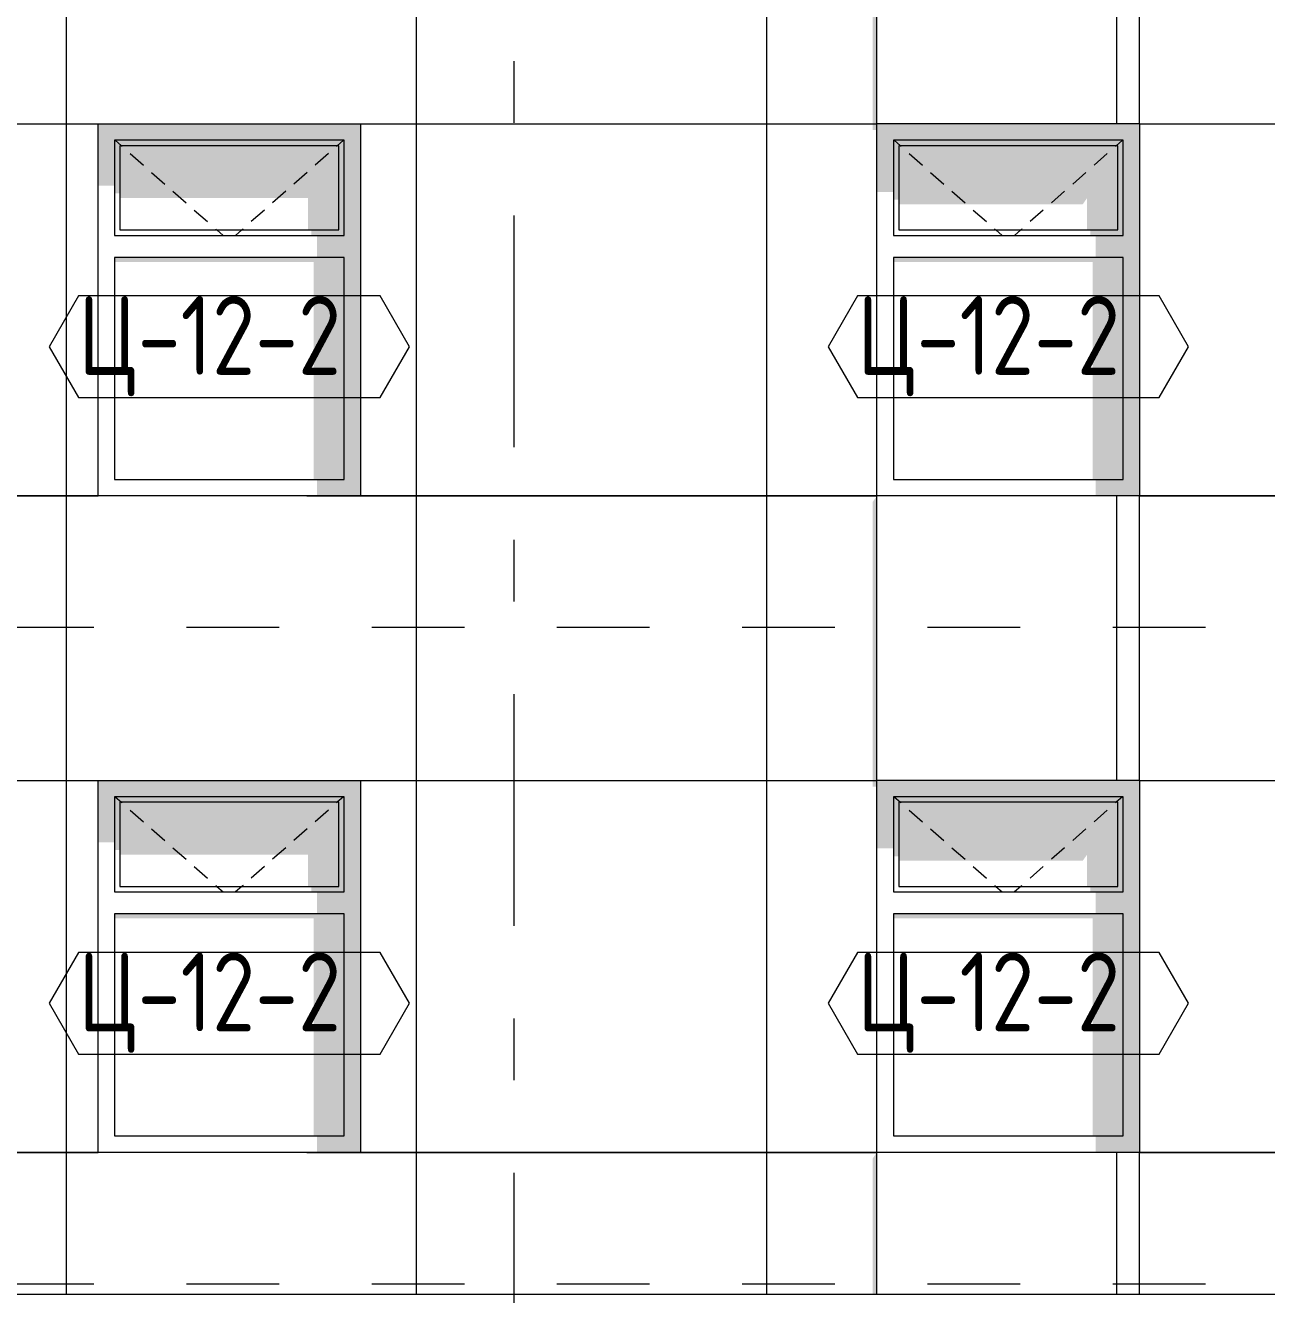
# Model space of a CAD drawing. Header units: millimetres. Extents: x 18162 to 7085488, y 72188 to 247925.
# Drawn here: x 6562272 to 6567944, y 116292 to 122092 of the extents above; entities that cross this region are included whole.
import ezdxf
from ezdxf.enums import TextEntityAlignment as Align

# ---------------------------------------------------------------- set-up
doc = ezdxf.new("R2010")
doc.units = ezdxf.units.MM
doc.header["$MEASUREMENT"] = 0
doc.linetypes.add('Dashed', pattern=[423.333333, 211.666667, -211.666667])
doc.linetypes.add('Double Dashed', pattern=[1093.611073, 529.166651, -211.666656, 141.111112, -211.666656])
for name, color, linetype in [('Archicad Windows', 7, 'Continuous'), ('Structural - Bearing', 7, 'Continuous'), ('Structural - Grid', 7, 'Continuous')]:
    doc.layers.add(name, color=color, linetype=linetype)
doc.styles.add('GENERATED_STYLE_3', font='', dxfattribs={"width": 0.8})
doc.styles.get('GENERATED_STYLE_3').set_extended_font_data('ISOCPEUR MON')
doc.dimstyles.new('GENERATED_STYLE__33', dxfattribs={"dimtxt": 440.00001, "dimasz": 228, "dimexe": 0.18, "dimexo": 20220.414063, "dimgap": 0, "dimtad": 1, "dimdec": 0, "dimzin": 0, "dimdsep": 46, "dimtxsty": 'GENERATED_STYLE_3', "dimblk": 'ARROWHEAD_2', "dimblk1": 'ARROWHEAD_2', "dimblk2": 'ARROWHEAD_2', "dimcen": 0.09, "dimclrd": 13, "dimclre": 13, "dimclrt": 13, "dimadec": 0, "dimazin": 0, "dimtfac": 1, "dimtdec": 4, "dimtmove": 0, "dimatfit": 3, "dimfxl": 1, "dimtolj": 1, "dimtzin": 0, "dimarcsym": 0})
doc.dimstyles.new('GENERATED_STYLE__34', dxfattribs={"dimtxt": 440.00001, "dimasz": 228, "dimexe": 0.18, "dimexo": 20421.096515, "dimgap": 0, "dimtad": 1, "dimdec": 0, "dimzin": 0, "dimdsep": 46, "dimtxsty": 'GENERATED_STYLE_3', "dimblk": 'ARROWHEAD_2', "dimblk1": 'ARROWHEAD_2', "dimblk2": 'ARROWHEAD_2', "dimcen": 0.09, "dimclrd": 13, "dimclre": 13, "dimclrt": 13, "dimadec": 0, "dimazin": 0, "dimtfac": 1, "dimtdec": 4, "dimtmove": 0, "dimatfit": 3, "dimfxl": 1, "dimtolj": 1, "dimtzin": 0, "dimarcsym": 0})
doc.dimstyles.new('GENERATED_STYLE__38', dxfattribs={"dimtxt": 440.00001, "dimasz": 228, "dimexe": 0.18, "dimexo": 20336.646461, "dimgap": 0, "dimtad": 1, "dimdec": 0, "dimzin": 0, "dimdsep": 46, "dimtxsty": 'GENERATED_STYLE_3', "dimblk": 'ARROWHEAD_2', "dimblk1": 'ARROWHEAD_2', "dimblk2": 'ARROWHEAD_2', "dimcen": 0.09, "dimclrd": 13, "dimclre": 13, "dimclrt": 13, "dimadec": 0, "dimazin": 0, "dimtfac": 1, "dimtdec": 4, "dimtmove": 0, "dimatfit": 3, "dimfxl": 1, "dimtolj": 1, "dimtzin": 0, "dimarcsym": 0})
doc.dimstyles.new('GENERATED_STYLE__39', dxfattribs={"dimtxt": 440.00001, "dimasz": 228, "dimexe": 0.18, "dimexo": 20256.234337, "dimgap": 0, "dimtad": 1, "dimdec": 0, "dimzin": 0, "dimdsep": 46, "dimtxsty": 'GENERATED_STYLE_3', "dimblk": 'ARROWHEAD_2', "dimblk1": 'ARROWHEAD_2', "dimblk2": 'ARROWHEAD_2', "dimcen": 0.09, "dimclrd": 13, "dimclre": 13, "dimclrt": 13, "dimadec": 0, "dimazin": 0, "dimtfac": 1, "dimtdec": 4, "dimtmove": 0, "dimatfit": 3, "dimfxl": 1, "dimtolj": 1, "dimtzin": 0, "dimarcsym": 0})
doc.dimstyles.new('GENERATED_STYLE__41', dxfattribs={"dimtxt": 440.00001, "dimasz": 228, "dimexe": 0.18, "dimexo": 18955.962133, "dimgap": 0, "dimtad": 1, "dimdec": 0, "dimzin": 0, "dimdsep": 46, "dimtxsty": 'GENERATED_STYLE_3', "dimblk": 'ARROWHEAD_2', "dimblk1": 'ARROWHEAD_2', "dimblk2": 'ARROWHEAD_2', "dimcen": 0.09, "dimclrd": 13, "dimclre": 13, "dimclrt": 13, "dimadec": 0, "dimazin": 0, "dimtfac": 1, "dimtdec": 4, "dimtmove": 0, "dimatfit": 3, "dimfxl": 1, "dimtolj": 1, "dimtzin": 0, "dimarcsym": 0})

# ---------------------------------------------------------------- blocks, each defined once
blk = doc.blocks.new('*X3111', base_point=(6480357.9, 110341.8))
at = {"layer": 'Structural - Bearing', "color": 8, "linetype": 'Continuous', "lineweight": 13}
for p, q in [((6562457.9, 122241.8), (6562457.9, 119941.8)), ((6564057.9, 122241.8), (6564057.9, 119941.8)), ((6565657.9, 122241.8), (6565657.9, 119941.8)), ((6561957.9, 121641.8), (6562457.9, 121641.8)), ((6562457.9, 121641.8), (6562603.6, 121641.8)), ((6563803.6, 121641.8), (6564057.9, 121641.8)), ((6564057.9, 121641.8), (6565157.9, 121641.8)), ((6565157.9, 121641.8), (6565657.9, 121641.8)), ((6565657.9, 121641.8), (6566163.2, 121641.8)), ((6562457.9, 119941.8), (6561957.9, 119941.8)), ((6561957.9, 119941.8), (6562457.9, 119941.8)), ((6562457.9, 119941.8), (6562603.6, 119941.8)), ((6562457.9, 119941.8), (6562457.9, 119341.8)), ((6562603.6, 119941.8), (6562457.9, 119941.8)), ((6563557.9, 119941.8), (6564057.9, 119941.8)), ((6564057.9, 119941.8), (6563803.6, 119941.8)), ((6564057.9, 119941.8), (6565157.9, 119941.8)), ((6564057.9, 119941.8), (6564057.9, 119341.8)), ((6565157.9, 119941.8), (6564057.9, 119941.8)), ((6565657.9, 119941.8), (6565157.9, 119941.8)), ((6565157.9, 119941.8), (6565657.9, 119941.8)), ((6565657.9, 119941.8), (6566163.2, 119941.8)), ((6565657.9, 119941.8), (6565657.9, 119341.8)), ((6566163.2, 119941.8), (6565657.9, 119941.8)), ((6562457.9, 119341.8), (6562457.9, 119241.8)), ((6564057.9, 119341.8), (6564057.9, 119241.8)), ((6565657.9, 119341.8), (6565657.9, 119241.8))]:
    blk.add_line(p, q, dxfattribs=at)
blk = doc.blocks.new('*X3112', base_point=(6480357.9, 110341.8))
at = {"layer": 'Structural - Bearing', "color": 8, "linetype": 'Continuous', "lineweight": 13}
for p, q in [((6567363.2, 121641.8), (6568357.9, 121641.8)), ((6568357.9, 121641.8), (6568644, 121641.8)), ((6567363.2, 119941.8), (6568357.9, 119941.8)), ((6568357.9, 119941.8), (6567363.2, 119941.8)), ((6568644, 119941.8), (6568357.9, 119941.8)), ((6568357.9, 119941.8), (6568644, 119941.8))]:
    blk.add_line(p, q, dxfattribs=at)
blk = doc.blocks.new('*X3156', base_point=(6480357.9, 110341.8))
at = {"layer": 'Structural - Bearing', "color": 7, "linetype": 'Continuous', "lineweight": 9}
for p, q in [((6567257.9, 116941.8), (6567257.9, 116341.8)), ((6567257.9, 116341.8), (6567257.9, 116291.8))]:
    blk.add_line(p, q, dxfattribs=at)
blk = doc.blocks.new('*X3159', base_point=(6480357.9, 110341.8))
at = {"layer": 'Structural - Bearing', "color": 7, "linetype": 'Continuous', "lineweight": 9}
for p, q in [((6567257.9, 119941.8), (6567257.9, 119341.8)), ((6567257.9, 119341.8), (6567257.9, 118641.8))]:
    blk.add_line(p, q, dxfattribs=at)
blk = doc.blocks.new('*X3161', base_point=(6480357.9, 110341.8))
at = {"layer": 'Structural - Bearing', "color": 7, "linetype": 'Continuous', "lineweight": 9}
for p, q in [((6567257.9, 122941.8), (6567257.9, 122341.8)), ((6567257.9, 122341.8), (6567257.9, 121641.8))]:
    blk.add_line(p, q, dxfattribs=at)
blk = doc.blocks.new('*X3307', base_point=(6480357.9, 110341.8))
at = {"layer": 'Structural - Bearing', "color": 8, "linetype": 'Continuous', "lineweight": 13}
for p, q in [((6562457.9, 119241.8), (6562457.9, 116941.8)), ((6564057.9, 119241.8), (6564057.9, 116941.8)), ((6565657.9, 119241.8), (6565657.9, 116941.8)), ((6561957.9, 118641.8), (6562457.9, 118641.8)), ((6562457.9, 118641.8), (6562603.6, 118641.8)), ((6563803.6, 118641.8), (6564057.9, 118641.8)), ((6564057.9, 118641.8), (6565157.9, 118641.8)), ((6565157.9, 118641.8), (6565657.9, 118641.8)), ((6565657.9, 118641.8), (6566163.2, 118641.8)), ((6562457.9, 116941.8), (6561957.9, 116941.8)), ((6561957.9, 116941.8), (6562457.9, 116941.8)), ((6562457.9, 116941.8), (6562603.6, 116941.8)), ((6562457.9, 116941.8), (6562457.9, 116341.8)), ((6562603.6, 116941.8), (6562457.9, 116941.8)), ((6563557.9, 116941.8), (6564057.9, 116941.8)), ((6564057.9, 116941.8), (6563803.6, 116941.8)), ((6564057.9, 116941.8), (6565157.9, 116941.8)), ((6564057.9, 116941.8), (6564057.9, 116341.8)), ((6565157.9, 116941.8), (6564057.9, 116941.8)), ((6565657.9, 116941.8), (6565157.9, 116941.8)), ((6565157.9, 116941.8), (6565657.9, 116941.8)), ((6565657.9, 116941.8), (6566163.2, 116941.8)), ((6565657.9, 116941.8), (6565657.9, 116341.8)), ((6566163.2, 116941.8), (6565657.9, 116941.8)), ((6562457.9, 116341.8), (6562457.9, 116291.8)), ((6564057.9, 116341.8), (6564057.9, 116291.8)), ((6565657.9, 116341.8), (6565657.9, 116291.8))]:
    blk.add_line(p, q, dxfattribs=at)
blk = doc.blocks.new('*X3308', base_point=(6480357.9, 110341.8))
at = {"layer": 'Structural - Bearing', "color": 8, "linetype": 'Continuous', "lineweight": 13}
for p, q in [((6567363.2, 118641.8), (6568357.9, 118641.8)), ((6568357.9, 118641.8), (6568644, 118641.8)), ((6567363.2, 116941.8), (6568357.9, 116941.8)), ((6568357.9, 116941.8), (6567363.2, 116941.8)), ((6568644, 116941.8), (6568357.9, 116941.8)), ((6568357.9, 116941.8), (6568644, 116941.8))]:
    blk.add_line(p, q, dxfattribs=at)
blk = doc.blocks.new('*D3424', base_point=(6480357.9, 110341.8))
at = {"color": 13, "linetype": 'Continuous', "lineweight": 13}
for p, q in [((6581243.6, 116291.8), (6581243.6, 119091.8)), ((6581243.6, 116091.8), (6581243.6, 116291.8)), ((6581468.6, 116091.8), (6578874, 116091.8)), ((6581243.6, 113291.8), (6581243.6, 116091.8))]:
    blk.add_line(p, q, dxfattribs=at)
at = {"color": 12, "linetype": 'Continuous', "lineweight": 35}
for p, q in [((6581093.6, 116378.4), (6581393.6, 116205.2)), ((6581093.6, 116178.4), (6581393.6, 116005.2))]:
    blk.add_line(p, q, dxfattribs=at)
blk = doc.blocks.new('ARROWHEAD_2')
at = {"color": 0, "linetype": 'Continuous', "lineweight": 0}
for p, q in [((-0.378, -0.655), (0.378, 0.655)), ((0, 0), (-1, 0))]:
    blk.add_line(p, q, dxfattribs=at)
blk = doc.blocks.new('*D3425', base_point=(6480357.9, 110341.8))
at = {"color": 12, "linetype": 'Continuous', "lineweight": 35}
for p, q in [((6581093.6, 119178.4), (6581393.6, 119005.2)), ((6581093.6, 116378.4), (6581393.6, 116205.2))]:
    blk.add_line(p, q, dxfattribs=at)
at = {"color": 13, "linetype": 'Continuous', "lineweight": 13}
for p, q in [((6581468.6, 119091.8), (6578874, 119091.8)), ((6581243.6, 116291.8), (6581243.6, 119091.8)), ((6581468.6, 116291.8), (6578874, 116291.8)), ((6581243.6, 116091.8), (6581243.6, 116291.8))]:
    blk.add_line(p, q, dxfattribs=at)
at = {"color": 13, "lineweight": 13, "char_height": 440, "attachment_point": 7, "rotation": 90, "style": 'GENERATED_STYLE_3'}
for s, insert in [('\\A1;{\\pql;\\fISOCPEUR MON|b0|i0|c0|p0;\\W0.800000;200}', (6581283.3, 118267.4)), ('\\A1;{\\pql;\\fISOCPEUR MON|b0|i0|c0|p0;\\W0.800000;2,800}', (6581371.1, 116769.7))]:
    blk.add_mtext(s, dxfattribs=dict(at, insert=insert))
blk = doc.blocks.new('*D3426', base_point=(6480357.9, 110341.8))
at = {"color": 13, "linetype": 'Continuous', "lineweight": 13}
for p, q in [((6581243.6, 119291.8), (6581243.6, 122091.8)), ((6581243.6, 119091.8), (6581243.6, 119291.8))]:
    blk.add_line(p, q, dxfattribs=at)
at = {"color": 12, "linetype": 'Continuous', "lineweight": 35}
for p, q in [((6581093.6, 119378.4), (6581393.6, 119205.2)), ((6581093.6, 119178.4), (6581393.6, 119005.2))]:
    blk.add_line(p, q, dxfattribs=at)
blk = doc.blocks.new('*D3427', base_point=(6480357.9, 110341.8))
at = {"color": 12, "linetype": 'Continuous', "lineweight": 35}
for p, q in [((6581093.6, 122178.4), (6581393.6, 122005.2)), ((6581093.6, 119378.4), (6581393.6, 119205.2))]:
    blk.add_line(p, q, dxfattribs=at)
at = {"color": 13, "linetype": 'Continuous', "lineweight": 13}
for p, q in [((6581468.6, 122091.8), (6578874, 122091.8)), ((6581243.6, 119291.8), (6581243.6, 122091.8)), ((6581468.6, 119291.8), (6578874, 119291.8)), ((6581243.6, 119091.8), (6581243.6, 119291.8))]:
    blk.add_line(p, q, dxfattribs=at)
at = {"color": 13, "lineweight": 13, "char_height": 440, "attachment_point": 7, "rotation": 90, "style": 'GENERATED_STYLE_3'}
for s, insert in [('\\A1;{\\pql;\\fISOCPEUR MON|b0|i0|c0|p0;\\W0.800000;200}', (6581283.3, 121267.4)), ('\\A1;{\\pql;\\fISOCPEUR MON|b0|i0|c0|p0;\\W0.800000;2,800}', (6581371.1, 119769.7))]:
    blk.add_mtext(s, dxfattribs=dict(at, insert=insert))
blk = doc.blocks.new('*D3428', base_point=(6480357.9, 110341.8))
at = {"color": 12, "linetype": 'Continuous', "lineweight": 35}
for p, q in [((6581093.6, 122378.4), (6581393.6, 122205.2)), ((6581093.6, 122178.4), (6581393.6, 122005.2))]:
    blk.add_line(p, q, dxfattribs=at)
at = {"color": 13, "linetype": 'Continuous', "lineweight": 13}
for p, q in [((6581468.6, 122291.8), (6578874, 122291.8)), ((6581243.6, 122091.8), (6581243.6, 122291.8))]:
    blk.add_line(p, q, dxfattribs=at)
blk = doc.blocks.new('*D3456', base_point=(6480357.9, 110341.8))
at = {"color": 13, "linetype": 'Continuous', "lineweight": 13}
for p, q in [((6582152.7, 116291.8), (6582152.7, 149091.8)), ((6582152.7, 116091.8), (6582152.7, 116291.8)), ((6582377.7, 116091.8), (6578789.6, 116091.8))]:
    blk.add_line(p, q, dxfattribs=at)
at = {"color": 12, "linetype": 'Continuous', "lineweight": 35}
for p, q in [((6582002.7, 116378.4), (6582302.7, 116205.2)), ((6582002.7, 116178.4), (6582302.7, 116005.2))]:
    blk.add_line(p, q, dxfattribs=at)
blk = doc.blocks.new('*D3457', base_point=(6480357.9, 110341.8))
at = {"color": 12, "linetype": 'Continuous', "lineweight": 35}
for p, q in [((6582002.7, 149178.4), (6582302.7, 149005.2)), ((6582002.7, 116378.4), (6582302.7, 116205.2))]:
    blk.add_line(p, q, dxfattribs=at)
at = {"color": 13, "linetype": 'Continuous', "lineweight": 13}
for p, q in [((6582377.7, 149091.8), (6578789.6, 149091.8)), ((6582152.7, 116291.8), (6582152.7, 149091.8)), ((6582377.7, 116291.8), (6578789.6, 116291.8)), ((6582152.7, 116091.8), (6582152.7, 116291.8))]:
    blk.add_line(p, q, dxfattribs=at)
at = {"color": 13, "lineweight": 13, "char_height": 440, "attachment_point": 7, "rotation": 90, "style": 'GENERATED_STYLE_3'}
for s, insert in [('\\A1;{\\pql;\\fISOCPEUR MON|b0|i0|c0|p0;\\W0.800000;200}', (6582192.4, 148267.4)), ('\\A1;{\\pql;\\fISOCPEUR MON|b0|i0|c0|p0;\\W0.800000;32,800}', (6582280.3, 131646.7))]:
    blk.add_mtext(s, dxfattribs=dict(at, insert=insert))
blk = doc.blocks.new('*D3463', base_point=(6480357.9, 110341.8))
at = {"color": 12, "linetype": 'Continuous', "lineweight": 35}
for p, q in [((6582911.8, 160878.4), (6583211.8, 160705.2)), ((6582911.8, 110008.4), (6583211.8, 109835.2))]:
    blk.add_line(p, q, dxfattribs=at)
at = {"color": 13, "linetype": 'Continuous', "lineweight": 13}
for p, q in [((6583286.8, 160791.8), (6577609.6, 160791.8)), ((6583061.8, 109921.8), (6583061.8, 160791.8)), ((6583286.8, 109921.8), (6578912.5, 109921.8)), ((6583061.8, 109775.1), (6583061.8, 109921.8))]:
    blk.add_line(p, q, dxfattribs=at)
at = {"color": 13, "lineweight": 13, "insert": (6583189.4, 134680.6), "char_height": 440, "attachment_point": 7, "rotation": 90, "style": 'GENERATED_STYLE_3'}
blk.add_mtext('\\A1;{\\pql;\\fISOCPEUR MON|b0|i0|c0|p0;\\W0.800000;50,870}', dxfattribs=at)
blk = doc.blocks.new('Label_324_2', base_point=(6563203.6, 120388.9))
at = {"color": 13, "linetype": 'Continuous', "lineweight": 13, "flags": 128}
blk.add_lwpolyline([(6562379.7, 120623.2), (6562513.8, 120390.9), (6563893.4, 120390.9), (6564027.5, 120623.2), (6563893.4, 120855.5), (6562513.8, 120855.5)], close=True, dxfattribs=at)
at = {"color": 13, "lineweight": 13, "insert": (6562513.8, 120854.7), "char_height": 360, "attachment_point": 1, "style": 'GENERATED_STYLE_3'}
blk.add_mtext('\\A1;{\\pql;\\pt0,253000;\\fISOCPEUR MON|b0|i0|c0|p0;\\W0.800000;Ц-12-2\\fISOCPEUR MON|b0|i0|c0|p0;\\W0.800000;\\A1{\\H.66x;\\S^  ;}\\fISOCPEUR MON|b0|i0|c0|p0;\\W0.800000;\\fISOCPEUR MON|b0|i0|c0|p0;\\W0.800000;\\A1{\\H.66x;\\S^  ;}\\fISOCPEUR MON|b0|i0|c0|p0;\\W0.800000; \\fISOCPEUR MON|b0|i0|c0|p0;\\W0.800000;\\fISOCPEUR MON|b0|i0|c0|p0;\\W0.800000;\\fISOCPEUR MON|b0|i0|c0|p0;\\W0.800000;\\fISOCPEUR MON|b0|i0|c0|p0;\\W0.800000;\\fISOCPEUR MON|b0|i0|c0|p0;\\W0.800000;\\fISOCPEUR MON|b0|i0|c0|p0;\\W0.800000;\\fISOCPEUR MON|b0|i0|c0|p0;\\W0.800000;\\fISOCPEUR MON|b0|i0|c0|p0;\\W0.800000;\\fISOCPEUR MON|b0|i0|c0|p0;\\W0.800000;\\fISOCPEUR MON|b0|i0|c0|p0;\\W0.800000;\\fISOCPEUR MON|b0|i0|c0|p0;\\W0.800000;\\fISOCPEUR MON|b0|i0|c0|p0;\\W0.800000;\\fISOCPEUR MON|b0|i0|c0|p0;\\W0.800000;\\fISOCPEUR MON|b0|i0|c0|p0;\\W0.800000;\\fISOCPEUR MON|b0|i0|c0|p0;\\W0.800000;\\fISOCPEUR MON|b0|i0|c0|p0;\\W0.800000;\\fISOCPEUR MON|b0|i0|c0|p0;\\W0.800000;\\fISOCPEUR MON|b0|i0|c0|p0;\\W0.800000;\\fISOCPEUR MON|b0|i0|c0|p0;\\W0.800000;\\fISOCPEUR MON|b0|i0|c0|p0;\\W0.800000;\\fISOCPEUR MON|b0|i0|c0|p0;\\W0.800000;\\fISOCPEUR MON|b0|i0|c0|p0;\\W0.800000;\\fISOCPEUR MON|b0|i0|c0|p0;\\W0.800000;\\fISOCPEUR MON|b0|i0|c0|p0;\\W0.800000;\\fISOCPEUR MON|b0|i0|c0|p0;\\W0.800000;\\fISOCPEUR MON|b0|i0|c0|p0;\\W0.800000;\\fISOCPEUR MON|b0|i0|c0|p0;\\W0.800000;\\fISOCPEUR MON|b0|i0|c0|p0;\\W0.800000;\\fISOCPEUR MON|b0|i0|c0|p0;\\W0.800000;\\fISOCPEUR MON|b0|i0|c0|p0;\\W0.800000;\\fISOCPEUR MON|b0|i0|c0|p0;\\W0.800000;\\fISOCPEUR MON|b0|i0|c0|p0;\\W0.800000;\\fISOCPEUR MON|b0|i0|c0|p0;\\W0.800000;\\fISOCPEUR MON|b0|i0|c0|p0;\\W0.800000;\\fISOCPEUR MON|b0|i0|c0|p0;\\W0.800000;\\fISOCPEUR MON|b0|i0|c0|p0;\\W0.800000;\\fISOCPEUR MON|b0|i0|c0|p0;\\W0.800000;\\fISOCPEUR MON|b0|i0|c0|p0;\\W0.800000;\\fISOCPEUR MON|b0|i0|c0|p0;\\W0.800000;\\fISOCPEUR MON|b0|i0|c0|p0;\\W0.800000;\\fISOCPEUR MON|b0|i0|c0|p0;\\W0.800000;\\fISOCPEUR MON|b0|i0|c0|p0;\\W0.800000;\\fISOCPEUR MON|b0|i0|c0|p0;\\W0.800000;}', dxfattribs=at)
blk = doc.blocks.new('Label_325_2', base_point=(6566763.2, 120388.9))
at = {"color": 13, "linetype": 'Continuous', "lineweight": 13, "flags": 128}
blk.add_lwpolyline([(6565939.3, 120623.2), (6566073.4, 120390.9), (6567453, 120390.9), (6567587.1, 120623.2), (6567453, 120855.5), (6566073.4, 120855.5)], close=True, dxfattribs=at)
at = {"color": 13, "lineweight": 13, "insert": (6566073.4, 120854.7), "char_height": 360, "attachment_point": 1, "style": 'GENERATED_STYLE_3'}
blk.add_mtext('\\A1;{\\pql;\\pt0,253000;\\fISOCPEUR MON|b0|i0|c0|p0;\\W0.800000;Ц-12-2\\fISOCPEUR MON|b0|i0|c0|p0;\\W0.800000;\\A1{\\H.66x;\\S^  ;}\\fISOCPEUR MON|b0|i0|c0|p0;\\W0.800000;\\fISOCPEUR MON|b0|i0|c0|p0;\\W0.800000;\\A1{\\H.66x;\\S^  ;}\\fISOCPEUR MON|b0|i0|c0|p0;\\W0.800000; \\fISOCPEUR MON|b0|i0|c0|p0;\\W0.800000;\\fISOCPEUR MON|b0|i0|c0|p0;\\W0.800000;\\fISOCPEUR MON|b0|i0|c0|p0;\\W0.800000;\\fISOCPEUR MON|b0|i0|c0|p0;\\W0.800000;\\fISOCPEUR MON|b0|i0|c0|p0;\\W0.800000;\\fISOCPEUR MON|b0|i0|c0|p0;\\W0.800000;\\fISOCPEUR MON|b0|i0|c0|p0;\\W0.800000;\\fISOCPEUR MON|b0|i0|c0|p0;\\W0.800000;\\fISOCPEUR MON|b0|i0|c0|p0;\\W0.800000;\\fISOCPEUR MON|b0|i0|c0|p0;\\W0.800000;\\fISOCPEUR MON|b0|i0|c0|p0;\\W0.800000;\\fISOCPEUR MON|b0|i0|c0|p0;\\W0.800000;\\fISOCPEUR MON|b0|i0|c0|p0;\\W0.800000;\\fISOCPEUR MON|b0|i0|c0|p0;\\W0.800000;\\fISOCPEUR MON|b0|i0|c0|p0;\\W0.800000;\\fISOCPEUR MON|b0|i0|c0|p0;\\W0.800000;\\fISOCPEUR MON|b0|i0|c0|p0;\\W0.800000;\\fISOCPEUR MON|b0|i0|c0|p0;\\W0.800000;\\fISOCPEUR MON|b0|i0|c0|p0;\\W0.800000;\\fISOCPEUR MON|b0|i0|c0|p0;\\W0.800000;\\fISOCPEUR MON|b0|i0|c0|p0;\\W0.800000;\\fISOCPEUR MON|b0|i0|c0|p0;\\W0.800000;\\fISOCPEUR MON|b0|i0|c0|p0;\\W0.800000;\\fISOCPEUR MON|b0|i0|c0|p0;\\W0.800000;\\fISOCPEUR MON|b0|i0|c0|p0;\\W0.800000;\\fISOCPEUR MON|b0|i0|c0|p0;\\W0.800000;\\fISOCPEUR MON|b0|i0|c0|p0;\\W0.800000;\\fISOCPEUR MON|b0|i0|c0|p0;\\W0.800000;\\fISOCPEUR MON|b0|i0|c0|p0;\\W0.800000;\\fISOCPEUR MON|b0|i0|c0|p0;\\W0.800000;\\fISOCPEUR MON|b0|i0|c0|p0;\\W0.800000;\\fISOCPEUR MON|b0|i0|c0|p0;\\W0.800000;\\fISOCPEUR MON|b0|i0|c0|p0;\\W0.800000;\\fISOCPEUR MON|b0|i0|c0|p0;\\W0.800000;\\fISOCPEUR MON|b0|i0|c0|p0;\\W0.800000;\\fISOCPEUR MON|b0|i0|c0|p0;\\W0.800000;\\fISOCPEUR MON|b0|i0|c0|p0;\\W0.800000;\\fISOCPEUR MON|b0|i0|c0|p0;\\W0.800000;\\fISOCPEUR MON|b0|i0|c0|p0;\\W0.800000;\\fISOCPEUR MON|b0|i0|c0|p0;\\W0.800000;\\fISOCPEUR MON|b0|i0|c0|p0;\\W0.800000;\\fISOCPEUR MON|b0|i0|c0|p0;\\W0.800000;\\fISOCPEUR MON|b0|i0|c0|p0;\\W0.800000;}', dxfattribs=at)
blk = doc.blocks.new('Label_335_2', base_point=(6563203.6, 117388.9))
at = {"color": 13, "linetype": 'Continuous', "lineweight": 13, "flags": 128}
blk.add_lwpolyline([(6562379.7, 117623.2), (6562513.8, 117390.9), (6563893.4, 117390.9), (6564027.5, 117623.2), (6563893.4, 117855.5), (6562513.8, 117855.5)], close=True, dxfattribs=at)
at = {"color": 13, "lineweight": 13, "insert": (6562513.8, 117854.7), "char_height": 360, "attachment_point": 1, "style": 'GENERATED_STYLE_3'}
blk.add_mtext('\\A1;{\\pql;\\pt0,253000;\\fISOCPEUR MON|b0|i0|c0|p0;\\W0.800000;Ц-12-2\\fISOCPEUR MON|b0|i0|c0|p0;\\W0.800000;\\A1{\\H.66x;\\S^  ;}\\fISOCPEUR MON|b0|i0|c0|p0;\\W0.800000;\\fISOCPEUR MON|b0|i0|c0|p0;\\W0.800000;\\A1{\\H.66x;\\S^  ;}\\fISOCPEUR MON|b0|i0|c0|p0;\\W0.800000; \\fISOCPEUR MON|b0|i0|c0|p0;\\W0.800000;\\fISOCPEUR MON|b0|i0|c0|p0;\\W0.800000;\\fISOCPEUR MON|b0|i0|c0|p0;\\W0.800000;\\fISOCPEUR MON|b0|i0|c0|p0;\\W0.800000;\\fISOCPEUR MON|b0|i0|c0|p0;\\W0.800000;\\fISOCPEUR MON|b0|i0|c0|p0;\\W0.800000;\\fISOCPEUR MON|b0|i0|c0|p0;\\W0.800000;\\fISOCPEUR MON|b0|i0|c0|p0;\\W0.800000;\\fISOCPEUR MON|b0|i0|c0|p0;\\W0.800000;\\fISOCPEUR MON|b0|i0|c0|p0;\\W0.800000;\\fISOCPEUR MON|b0|i0|c0|p0;\\W0.800000;\\fISOCPEUR MON|b0|i0|c0|p0;\\W0.800000;\\fISOCPEUR MON|b0|i0|c0|p0;\\W0.800000;\\fISOCPEUR MON|b0|i0|c0|p0;\\W0.800000;\\fISOCPEUR MON|b0|i0|c0|p0;\\W0.800000;\\fISOCPEUR MON|b0|i0|c0|p0;\\W0.800000;\\fISOCPEUR MON|b0|i0|c0|p0;\\W0.800000;\\fISOCPEUR MON|b0|i0|c0|p0;\\W0.800000;\\fISOCPEUR MON|b0|i0|c0|p0;\\W0.800000;\\fISOCPEUR MON|b0|i0|c0|p0;\\W0.800000;\\fISOCPEUR MON|b0|i0|c0|p0;\\W0.800000;\\fISOCPEUR MON|b0|i0|c0|p0;\\W0.800000;\\fISOCPEUR MON|b0|i0|c0|p0;\\W0.800000;\\fISOCPEUR MON|b0|i0|c0|p0;\\W0.800000;\\fISOCPEUR MON|b0|i0|c0|p0;\\W0.800000;\\fISOCPEUR MON|b0|i0|c0|p0;\\W0.800000;\\fISOCPEUR MON|b0|i0|c0|p0;\\W0.800000;\\fISOCPEUR MON|b0|i0|c0|p0;\\W0.800000;\\fISOCPEUR MON|b0|i0|c0|p0;\\W0.800000;\\fISOCPEUR MON|b0|i0|c0|p0;\\W0.800000;\\fISOCPEUR MON|b0|i0|c0|p0;\\W0.800000;\\fISOCPEUR MON|b0|i0|c0|p0;\\W0.800000;\\fISOCPEUR MON|b0|i0|c0|p0;\\W0.800000;\\fISOCPEUR MON|b0|i0|c0|p0;\\W0.800000;\\fISOCPEUR MON|b0|i0|c0|p0;\\W0.800000;\\fISOCPEUR MON|b0|i0|c0|p0;\\W0.800000;\\fISOCPEUR MON|b0|i0|c0|p0;\\W0.800000;\\fISOCPEUR MON|b0|i0|c0|p0;\\W0.800000;\\fISOCPEUR MON|b0|i0|c0|p0;\\W0.800000;\\fISOCPEUR MON|b0|i0|c0|p0;\\W0.800000;\\fISOCPEUR MON|b0|i0|c0|p0;\\W0.800000;\\fISOCPEUR MON|b0|i0|c0|p0;\\W0.800000;\\fISOCPEUR MON|b0|i0|c0|p0;\\W0.800000;}', dxfattribs=at)
blk = doc.blocks.new('Label_336_2', base_point=(6566763.2, 117388.9))
at = {"color": 13, "linetype": 'Continuous', "lineweight": 13, "flags": 128}
blk.add_lwpolyline([(6565939.3, 117623.2), (6566073.4, 117390.9), (6567453, 117390.9), (6567587.1, 117623.2), (6567453, 117855.5), (6566073.4, 117855.5)], close=True, dxfattribs=at)
at = {"color": 13, "lineweight": 13, "insert": (6566073.4, 117854.7), "char_height": 360, "attachment_point": 1, "style": 'GENERATED_STYLE_3'}
blk.add_mtext('\\A1;{\\pql;\\pt0,253000;\\fISOCPEUR MON|b0|i0|c0|p0;\\W0.800000;Ц-12-2\\fISOCPEUR MON|b0|i0|c0|p0;\\W0.800000;\\A1{\\H.66x;\\S^  ;}\\fISOCPEUR MON|b0|i0|c0|p0;\\W0.800000;\\fISOCPEUR MON|b0|i0|c0|p0;\\W0.800000;\\A1{\\H.66x;\\S^  ;}\\fISOCPEUR MON|b0|i0|c0|p0;\\W0.800000; \\fISOCPEUR MON|b0|i0|c0|p0;\\W0.800000;\\fISOCPEUR MON|b0|i0|c0|p0;\\W0.800000;\\fISOCPEUR MON|b0|i0|c0|p0;\\W0.800000;\\fISOCPEUR MON|b0|i0|c0|p0;\\W0.800000;\\fISOCPEUR MON|b0|i0|c0|p0;\\W0.800000;\\fISOCPEUR MON|b0|i0|c0|p0;\\W0.800000;\\fISOCPEUR MON|b0|i0|c0|p0;\\W0.800000;\\fISOCPEUR MON|b0|i0|c0|p0;\\W0.800000;\\fISOCPEUR MON|b0|i0|c0|p0;\\W0.800000;\\fISOCPEUR MON|b0|i0|c0|p0;\\W0.800000;\\fISOCPEUR MON|b0|i0|c0|p0;\\W0.800000;\\fISOCPEUR MON|b0|i0|c0|p0;\\W0.800000;\\fISOCPEUR MON|b0|i0|c0|p0;\\W0.800000;\\fISOCPEUR MON|b0|i0|c0|p0;\\W0.800000;\\fISOCPEUR MON|b0|i0|c0|p0;\\W0.800000;\\fISOCPEUR MON|b0|i0|c0|p0;\\W0.800000;\\fISOCPEUR MON|b0|i0|c0|p0;\\W0.800000;\\fISOCPEUR MON|b0|i0|c0|p0;\\W0.800000;\\fISOCPEUR MON|b0|i0|c0|p0;\\W0.800000;\\fISOCPEUR MON|b0|i0|c0|p0;\\W0.800000;\\fISOCPEUR MON|b0|i0|c0|p0;\\W0.800000;\\fISOCPEUR MON|b0|i0|c0|p0;\\W0.800000;\\fISOCPEUR MON|b0|i0|c0|p0;\\W0.800000;\\fISOCPEUR MON|b0|i0|c0|p0;\\W0.800000;\\fISOCPEUR MON|b0|i0|c0|p0;\\W0.800000;\\fISOCPEUR MON|b0|i0|c0|p0;\\W0.800000;\\fISOCPEUR MON|b0|i0|c0|p0;\\W0.800000;\\fISOCPEUR MON|b0|i0|c0|p0;\\W0.800000;\\fISOCPEUR MON|b0|i0|c0|p0;\\W0.800000;\\fISOCPEUR MON|b0|i0|c0|p0;\\W0.800000;\\fISOCPEUR MON|b0|i0|c0|p0;\\W0.800000;\\fISOCPEUR MON|b0|i0|c0|p0;\\W0.800000;\\fISOCPEUR MON|b0|i0|c0|p0;\\W0.800000;\\fISOCPEUR MON|b0|i0|c0|p0;\\W0.800000;\\fISOCPEUR MON|b0|i0|c0|p0;\\W0.800000;\\fISOCPEUR MON|b0|i0|c0|p0;\\W0.800000;\\fISOCPEUR MON|b0|i0|c0|p0;\\W0.800000;\\fISOCPEUR MON|b0|i0|c0|p0;\\W0.800000;\\fISOCPEUR MON|b0|i0|c0|p0;\\W0.800000;\\fISOCPEUR MON|b0|i0|c0|p0;\\W0.800000;\\fISOCPEUR MON|b0|i0|c0|p0;\\W0.800000;\\fISOCPEUR MON|b0|i0|c0|p0;\\W0.800000;\\fISOCPEUR MON|b0|i0|c0|p0;\\W0.800000;}', dxfattribs=at)
blk = doc.blocks.new('Standard grid marker[385]_2', base_point=(6564503.6, 170341.8))
at = {"layer": 'Structural - Grid', "color": 13, "linetype": 'Double Dashed', "lineweight": 13, "ltscale": 2}
blk.add_line((6564503.6, 169341.8), (6564503.6, 105841.8), dxfattribs=at)
at = {"layer": 'Structural - Grid', "color": 13, "lineweight": 13, "style": 'GENERATED_STYLE_3'}
blk.add_attdef('AC_MarkerText_1', text='', height=500, rotation=360, dxfattribs=at).set_placement((6564503.6, 104491.8), align=Align.TOP_CENTER)

msp = doc.modelspace()

# ---------------------------------------------------------------- hatches: boundary and pattern name
at = {"layer": 'Archicad Windows', "linetype": 'Continuous', "lineweight": 0}
for points in [[(6562603.6, 121566.8), (6562678.6, 121566.8), (6563728.6, 121566.8), (6563803.6, 121566.8), (6563803.6, 121641.8), (6562603.6, 121641.8)], [(6566163.2, 121566.8), (6566238.2, 121566.8), (6567288.2, 121566.8), (6567363.2, 121566.8), (6567363.2, 121641.8), (6566163.2, 121641.8)], [(6562603.6, 121566.8), (6562603.6, 121358.9), (6562678.6, 121358.9), (6562678.6, 121566.8)], [(6563728.6, 121566.8), (6562678.6, 121566.8), (6562678.6, 121541.8), (6562703.6, 121541.8), (6563703.6, 121541.8), (6563728.6, 121541.8)], [(6562678.6, 121541.8), (6562678.6, 121323.6), (6562703.6, 121323.6), (6562703.6, 121541.8)], [(6563703.6, 121541.8), (6562703.6, 121541.8), (6562703.6, 121302.4), (6563563.6, 121302.4), (6563563.6, 121156.8), (6563703.6, 121156.8)], [(6563703.6, 121156.8), (6563728.6, 121156.8), (6563728.6, 121541.8), (6563703.6, 121541.8)], [(6563728.6, 121131.8), (6563728.6, 121031.8), (6563728.6, 120016.8), (6563803.6, 120016.8), (6563803.6, 121566.8), (6563728.6, 121566.8)], [(6566163.2, 121566.8), (6566163.2, 121330.7), (6566238.2, 121330.7), (6566238.2, 121566.8)], [(6567288.2, 121566.8), (6566238.2, 121566.8), (6566238.2, 121541.8), (6566263.2, 121541.8), (6567263.2, 121541.8), (6567288.2, 121541.8)], [(6566238.2, 121541.8), (6566238.2, 121295.3), (6566263.2, 121295.3), (6566263.2, 121541.8)], [(6567263.2, 121541.8), (6566263.2, 121541.8), (6566263.2, 121274.1), (6567103.2, 121274.1), (6567123.2, 121302.4), (6567123.2, 121156.8), (6567263.2, 121156.8)], [(6567263.2, 121156.8), (6567288.2, 121156.8), (6567288.2, 121541.8), (6567263.2, 121541.8)], [(6567288.2, 121131.8), (6567288.2, 121031.8), (6567288.2, 120016.8), (6567363.2, 120016.8), (6567363.2, 121566.8), (6567288.2, 121566.8)], [(6563728.6, 121156.8), (6563578.6, 121156.8), (6563578.6, 121131.8), (6563728.6, 121131.8)], [(6563603.6, 121131.8), (6563603.6, 121031.8), (6563728.6, 121031.8), (6563728.6, 121131.8)], [(6567288.2, 121156.8), (6567138.2, 121156.8), (6567138.2, 121131.8), (6567288.2, 121131.8)], [(6567163.2, 121131.8), (6567163.2, 121031.8), (6567288.2, 121031.8), (6567288.2, 121131.8)], [(6563728.6, 121031.8), (6562678.6, 121031.8), (6562678.6, 121010.6), (6563588.6, 121010.6), (6563588.6, 120016.8), (6563728.6, 120016.8)], [(6567288.2, 121031.8), (6566238.2, 121031.8), (6566238.2, 121010.6), (6567148.2, 121010.6), (6567148.2, 120016.8), (6567288.2, 120016.8)], [(6563803.6, 120016.8), (6563603.6, 120016.8), (6563603.6, 119941.8), (6563803.6, 119941.8)], [(6567363.2, 120016.8), (6567163.2, 120016.8), (6567163.2, 119941.8), (6567363.2, 119941.8)], [(6562603.6, 118566.8), (6562678.6, 118566.8), (6563728.6, 118566.8), (6563803.6, 118566.8), (6563803.6, 118641.8), (6562603.6, 118641.8)], [(6566163.2, 118566.8), (6566238.2, 118566.8), (6567288.2, 118566.8), (6567363.2, 118566.8), (6567363.2, 118641.8), (6566163.2, 118641.8)], [(6562603.6, 118566.8), (6562603.6, 118358.9), (6562678.6, 118358.9), (6562678.6, 118566.8)], [(6563728.6, 118566.8), (6562678.6, 118566.8), (6562678.6, 118541.8), (6562703.6, 118541.8), (6563703.6, 118541.8), (6563728.6, 118541.8)], [(6563728.6, 118131.8), (6563728.6, 118031.8), (6563728.6, 117016.8), (6563803.6, 117016.8), (6563803.6, 118566.8), (6563728.6, 118566.8)], [(6566163.2, 118566.8), (6566163.2, 118330.7), (6566238.2, 118330.7), (6566238.2, 118566.8)], [(6567288.2, 118566.8), (6566238.2, 118566.8), (6566238.2, 118541.8), (6566263.2, 118541.8), (6567263.2, 118541.8), (6567288.2, 118541.8)], [(6567288.2, 118131.8), (6567288.2, 118031.8), (6567288.2, 117016.8), (6567363.2, 117016.8), (6567363.2, 118566.8), (6567288.2, 118566.8)], [(6562678.6, 118541.8), (6562678.6, 118323.6), (6562703.6, 118323.6), (6562703.6, 118541.8)], [(6563703.6, 118541.8), (6562703.6, 118541.8), (6562703.6, 118302.4), (6563563.6, 118302.4), (6563563.6, 118156.8), (6563703.6, 118156.8)], [(6563703.6, 118156.8), (6563728.6, 118156.8), (6563728.6, 118541.8), (6563703.6, 118541.8)], [(6566263.2, 118541.8), (6566238.2, 118541.8), (6566238.2, 118295.3), (6566263.2, 118295.3)], [(6566263.2, 118541.8), (6566263.2, 118274.1), (6567103.2, 118274.1), (6567123.2, 118302.4), (6567123.2, 118156.8), (6567263.2, 118156.8), (6567263.2, 118541.8)], [(6567263.2, 118156.8), (6567288.2, 118156.8), (6567288.2, 118541.8), (6567263.2, 118541.8)], [(6563728.6, 118156.8), (6563578.6, 118156.8), (6563578.6, 118131.8), (6563728.6, 118131.8)], [(6567288.2, 118156.8), (6567138.2, 118156.8), (6567138.2, 118131.8), (6567288.2, 118131.8)], [(6563603.6, 118131.8), (6563603.6, 118031.8), (6563728.6, 118031.8), (6563728.6, 118131.8)], [(6567163.2, 118131.8), (6567163.2, 118031.8), (6567288.2, 118031.8), (6567288.2, 118131.8)], [(6563728.6, 118031.8), (6562678.6, 118031.8), (6562678.6, 118010.6), (6563588.6, 118010.6), (6563588.6, 117016.8), (6563728.6, 117016.8)], [(6567288.2, 118031.8), (6566238.2, 118031.8), (6566238.2, 118010.6), (6567148.2, 118010.6), (6567148.2, 117016.8), (6567288.2, 117016.8)], [(6563803.6, 117016.8), (6563603.6, 117016.8), (6563603.6, 116941.8), (6563803.6, 116941.8)], [(6567363.2, 117016.8), (6567163.2, 117016.8), (6567163.2, 116941.8), (6567363.2, 116941.8)]]:
    msp.add_hatch(color=49, dxfattribs=at).paths.add_polyline_path(points)
at = {"layer": 'Structural - Bearing', "linetype": 'Continuous', "lineweight": 0}
for points in [[(6566143.2, 122241.8), (6566143.2, 121613.5), (6566163.2, 121613.5), (6566163.2, 122241.8)], [(6566163.2, 119941.8), (6566143.2, 119913.5), (6566143.2, 119241.8), (6566163.2, 119241.8)], [(6566143.2, 119241.8), (6566143.2, 118613.5), (6566163.2, 118613.5), (6566163.2, 119241.8)], [(6566143.2, 116913.5), (6566143.2, 116291.8), (6566163.2, 116291.8), (6566163.2, 116941.8)]]:
    msp.add_hatch(color=49, dxfattribs=at).paths.add_polyline_path(points)

# ---------------------------------------------------------------- linework, layer by layer
at = {"color": 8, "linetype": 'Dashed', "lineweight": 13, "ltscale": 2}
for p, q in [((6552000.8, 119341.8), (6583543.5, 119341.8)), ((6552000.8, 116341.8), (6583543.5, 116341.8))]:
    msp.add_line(p, q, dxfattribs=at)
at = {"layer": 'Archicad Windows', "color": 7, "linetype": 'Continuous', "lineweight": 13}
for p, q in [((6562603.6, 119941.8), (6562603.6, 121641.8)), ((6562603.6, 121641.8), (6563803.6, 121641.8)), ((6563803.6, 121641.8), (6563803.6, 119941.8)), ((6566163.2, 119941.8), (6566163.2, 121641.8)), ((6567363.2, 121641.8), (6567363.2, 119941.8)), ((6563803.6, 119941.8), (6562603.6, 119941.8)), ((6562603.6, 118641.8), (6563803.6, 118641.8)), ((6562603.6, 116941.8), (6562603.6, 118641.8)), ((6563803.6, 118641.8), (6563803.6, 116941.8)), ((6566163.2, 116941.8), (6566163.2, 118641.8)), ((6567363.2, 118641.8), (6567363.2, 116941.8)), ((6563803.6, 116941.8), (6562603.6, 116941.8))]:
    msp.add_line(p, q, dxfattribs=at)
at = {"layer": 'Archicad Windows', "color": 7, "linetype": 'Continuous', "lineweight": 9}
for p, q in [((6562678.6, 121566.8), (6562678.6, 121131.8)), ((6563728.6, 121566.8), (6562678.6, 121566.8)), ((6562681.9, 121566.8), (6562710.3, 121541.8)), ((6562703.6, 121541.8), (6562703.6, 121156.8)), ((6563703.6, 121541.8), (6562703.6, 121541.8)), ((6562710.3, 121541.8), (6562713.6, 121538.9)), ((6563696.9, 121541.8), (6563693.6, 121538.9)), ((6563725.2, 121566.8), (6563696.9, 121541.8)), ((6563703.6, 121156.8), (6563703.6, 121541.8)), ((6563728.6, 121131.8), (6563728.6, 121566.8)), ((6566238.2, 121566.8), (6566238.2, 121131.8)), ((6567288.2, 121566.8), (6566238.2, 121566.8)), ((6566241.6, 121566.8), (6566269.9, 121541.8)), ((6566263.2, 121541.8), (6566263.2, 121156.8)), ((6567263.2, 121541.8), (6566263.2, 121541.8)), ((6566269.9, 121541.8), (6566273.2, 121538.9)), ((6567256.5, 121541.8), (6567253.2, 121538.9)), ((6567284.9, 121566.8), (6567256.5, 121541.8)), ((6567263.2, 121156.8), (6567263.2, 121541.8)), ((6567288.2, 121131.8), (6567288.2, 121566.8)), ((6562751.1, 121505.8), (6562811.1, 121452.9)), ((6563656.1, 121505.8), (6563596.1, 121452.9)), ((6566310.7, 121505.8), (6566370.7, 121452.9)), ((6567215.7, 121505.8), (6567155.7, 121452.9)), ((6562848.6, 121419.8), (6562908.6, 121366.9)), ((6563558.6, 121419.8), (6563498.6, 121366.9)), ((6566408.2, 121419.8), (6566468.2, 121366.9)), ((6567118.2, 121419.8), (6567058.2, 121366.9)), ((6562946.1, 121333.8), (6563006.1, 121280.9)), ((6563461.1, 121333.8), (6563401.1, 121280.9)), ((6566505.7, 121333.8), (6566565.7, 121280.9)), ((6567020.7, 121333.8), (6566960.7, 121280.9)), ((6563043.6, 121247.9), (6563103.6, 121195)), ((6563363.6, 121247.9), (6563303.6, 121195)), ((6566603.2, 121247.9), (6566663.2, 121195)), ((6566923.2, 121247.9), (6566863.2, 121195)), ((6562678.6, 121131.8), (6563728.6, 121131.8)), ((6562703.6, 121156.8), (6563703.6, 121156.8)), ((6563141.1, 121161.9), (6563143.6, 121159.7)), ((6563143.6, 121159.7), (6563146.9, 121156.8)), ((6563146.9, 121156.8), (6563175.2, 121131.8)), ((6563260.3, 121156.8), (6563231.9, 121131.8)), ((6563263.6, 121159.7), (6563260.3, 121156.8)), ((6563266.1, 121161.9), (6563263.6, 121159.7)), ((6566238.2, 121131.8), (6567288.2, 121131.8)), ((6566263.2, 121156.8), (6567263.2, 121156.8)), ((6566700.7, 121161.9), (6566703.2, 121159.7)), ((6566703.2, 121159.7), (6566706.5, 121156.8)), ((6566706.5, 121156.8), (6566734.9, 121131.8)), ((6566819.9, 121156.8), (6566791.6, 121131.8)), ((6566823.2, 121159.7), (6566819.9, 121156.8)), ((6566825.7, 121161.9), (6566823.2, 121159.7)), ((6562678.6, 121031.8), (6562678.6, 120016.8)), ((6563728.6, 121031.8), (6562678.6, 121031.8)), ((6563728.6, 120016.8), (6563728.6, 121031.8)), ((6566238.2, 121031.8), (6566238.2, 120016.8)), ((6567288.2, 121031.8), (6566238.2, 121031.8)), ((6567288.2, 120016.8), (6567288.2, 121031.8)), ((6562678.6, 120016.8), (6563728.6, 120016.8)), ((6566238.2, 120016.8), (6567288.2, 120016.8)), ((6562678.6, 118566.8), (6562678.6, 118131.8)), ((6563728.6, 118566.8), (6562678.6, 118566.8)), ((6562681.9, 118566.8), (6562710.3, 118541.8)), ((6563725.2, 118566.8), (6563696.9, 118541.8)), ((6563728.6, 118131.8), (6563728.6, 118566.8)), ((6566238.2, 118566.8), (6566238.2, 118131.8)), ((6567288.2, 118566.8), (6566238.2, 118566.8)), ((6566241.6, 118566.8), (6566269.9, 118541.8)), ((6567284.9, 118566.8), (6567256.5, 118541.8)), ((6567288.2, 118131.8), (6567288.2, 118566.8)), ((6562703.6, 118541.8), (6562703.6, 118156.8)), ((6563703.6, 118541.8), (6562703.6, 118541.8)), ((6562710.3, 118541.8), (6562713.6, 118538.9)), ((6562751.1, 118505.8), (6562811.1, 118452.9)), ((6563656.1, 118505.8), (6563596.1, 118452.9)), ((6563696.9, 118541.8), (6563693.6, 118538.9)), ((6563703.6, 118156.8), (6563703.6, 118541.8)), ((6566263.2, 118541.8), (6566263.2, 118156.8)), ((6567263.2, 118541.8), (6566263.2, 118541.8)), ((6566269.9, 118541.8), (6566273.2, 118538.9)), ((6566310.7, 118505.8), (6566370.7, 118452.9)), ((6567215.7, 118505.8), (6567155.7, 118452.9)), ((6567256.5, 118541.8), (6567253.2, 118538.9)), ((6567263.2, 118156.8), (6567263.2, 118541.8)), ((6562848.6, 118419.8), (6562908.6, 118366.9)), ((6563558.6, 118419.8), (6563498.6, 118366.9)), ((6566408.2, 118419.8), (6566468.2, 118366.9)), ((6567118.2, 118419.8), (6567058.2, 118366.9)), ((6562946.1, 118333.8), (6563006.1, 118280.9)), ((6563461.1, 118333.8), (6563401.1, 118280.9)), ((6566505.7, 118333.8), (6566565.7, 118280.9)), ((6567020.7, 118333.8), (6566960.7, 118280.9)), ((6563043.6, 118247.9), (6563103.6, 118195)), ((6563363.6, 118247.9), (6563303.6, 118195)), ((6566603.2, 118247.9), (6566663.2, 118195)), ((6566923.2, 118247.9), (6566863.2, 118195)), ((6562703.6, 118156.8), (6563703.6, 118156.8)), ((6563141.1, 118161.9), (6563143.6, 118159.7)), ((6563143.6, 118159.7), (6563146.9, 118156.8)), ((6563146.9, 118156.8), (6563175.2, 118131.8)), ((6563260.3, 118156.8), (6563231.9, 118131.8)), ((6563263.6, 118159.7), (6563260.3, 118156.8)), ((6563266.1, 118161.9), (6563263.6, 118159.7)), ((6566263.2, 118156.8), (6567263.2, 118156.8)), ((6566700.7, 118161.9), (6566703.2, 118159.7)), ((6566703.2, 118159.7), (6566706.5, 118156.8)), ((6566706.5, 118156.8), (6566734.9, 118131.8)), ((6566819.9, 118156.8), (6566791.6, 118131.8)), ((6566823.2, 118159.7), (6566819.9, 118156.8)), ((6566825.7, 118161.9), (6566823.2, 118159.7)), ((6562678.6, 118131.8), (6563728.6, 118131.8)), ((6566238.2, 118131.8), (6567288.2, 118131.8)), ((6562678.6, 118031.8), (6562678.6, 117016.8)), ((6563728.6, 118031.8), (6562678.6, 118031.8)), ((6563728.6, 117016.8), (6563728.6, 118031.8)), ((6566238.2, 118031.8), (6566238.2, 117016.8)), ((6567288.2, 118031.8), (6566238.2, 118031.8)), ((6567288.2, 117016.8), (6567288.2, 118031.8)), ((6562678.6, 117016.8), (6563728.6, 117016.8)), ((6566238.2, 117016.8), (6567288.2, 117016.8))]:
    msp.add_line(p, q, dxfattribs=at)
at = {"layer": 'Structural - Bearing', "color": 7, "linetype": 'Continuous', "lineweight": 13}
for p, q in [((6566163.2, 121641.8), (6566163.2, 122941.8)), ((6567363.2, 121641.8), (6567363.2, 122941.8)), ((6567363.2, 121641.8), (6566163.2, 121641.8)), ((6567363.2, 119941.8), (6566163.2, 119941.8)), ((6566163.2, 118641.8), (6566163.2, 119941.8)), ((6567363.2, 118641.8), (6567363.2, 119941.8)), ((6567363.2, 118641.8), (6566163.2, 118641.8)), ((6567363.2, 116941.8), (6566163.2, 116941.8)), ((6566163.2, 116291.8), (6566163.2, 116941.8)), ((6567363.2, 116291.8), (6567363.2, 116941.8)), ((6577353.7, 116291.8), (6558452.9, 116291.8))]:
    msp.add_line(p, q, dxfattribs=at)

# ---------------------------------------------------------------- block references
at = {"color": 12, "linetype": 'Continuous', "lineweight": 13}
for name, p in [('Label_324_2', (6563203.6, 120388.9)), ('Label_325_2', (6566763.2, 120388.9)), ('Label_335_2', (6563203.6, 117388.9)), ('Label_336_2', (6566763.2, 117388.9))]:
    msp.add_blockref(name, p, dxfattribs=at)
at = {"layer": 'Structural - Bearing', "lineweight": 0}
for name in ['*X3161', '*X3111', '*X3112', '*X3159', '*X3307', '*X3308', '*X3156']:
    msp.add_blockref(name, (6480357.9, 110341.8), dxfattribs=at)
at = {"layer": 'Structural - Grid', "color": 13, "linetype": 'Continuous', "lineweight": 13}
msp.add_blockref('Standard grid marker[385]_2', (6564503.6, 170341.8), dxfattribs=at)

# ---------------------------------------------------------------- dimensions: what is measured, and where the dimension line sits
at = {"color": 13, "linetype": 'Continuous', "lineweight": 13}
for base, p1, p2, dimstyle, picture, middle in [((6583061.8, 160791.8), (6557303.6, 109921.8), (6558653.6, 160791.8), 'GENERATED_STYLE__41', '*D3463', (6582753.8, 135585)), ((6582152.7, 149091.8), (6557878.3, 116291.8), (6557918.5, 149091.8), 'GENERATED_STYLE__39', '*D3457', (6581844.7, 132551.2)), ((6582152.7, 116291.8), (6557878.3, 116091.8), (6557878.3, 116291.8), 'GENERATED_STYLE__38', '*D3456', (6581844.7, 115769.7)), ((6581243.6, 122291.8), (6557978.6, 122091.8), (6557978.6, 122291.8), 'GENERATED_STYLE__33', '*D3428', (6580935.6, 121769.7)), ((6581243.6, 122091.8), (6557978.6, 119291.8), (6557978.6, 122091.8), 'GENERATED_STYLE__33', '*D3427', (6580935.6, 120506.7)), ((6581243.6, 119291.8), (6557978.6, 119091.8), (6557978.6, 119291.8), 'GENERATED_STYLE__33', '*D3426', (6580935.6, 118769.7)), ((6581243.6, 119091.8), (6557878.3, 116291.8), (6557978.6, 119091.8), 'GENERATED_STYLE__33', '*D3425', (6580935.6, 117506.7)), ((6581243.6, 116291.8), (6557878.3, 116091.8), (6557878.3, 116291.8), 'GENERATED_STYLE__34', '*D3424', (6580935.6, 115769.7))]:
    dim = msp.add_linear_dim(base=base, p1=p1, p2=p2, angle=90, dimstyle=dimstyle, dxfattribs=at)
    dim.commit()
    dim.dimension.update_dxf_attribs({"geometry": picture, "text_midpoint": middle, "dimtype": 160, "text_rotation": 90})

doc.saveas('drawing.dxf')
